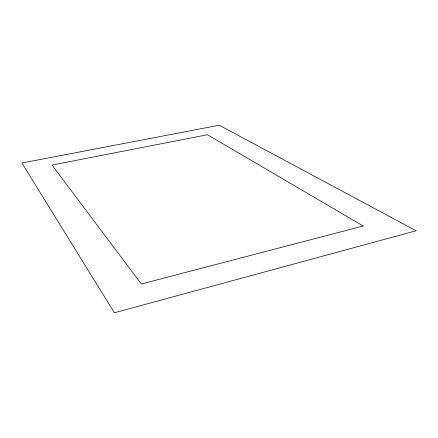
<?xml version="1.0" encoding="UTF-8"?>
<svg xmlns="http://www.w3.org/2000/svg" width="438" height="438" viewBox="0 0 438 438"><rect width="100%" height="100%" fill="white"/><g stroke="black" fill="none" stroke-linecap="round" stroke-linejoin="round"><path stroke-width="0.66" d="M416.1 230.771L114.411 312.776L21.9 163.013L219.252 125.224L416.1 230.771M363.19 225.997L141.321 283.988L52.029 165.06L207.453 134.74L363.19 225.997"/></g></svg>
